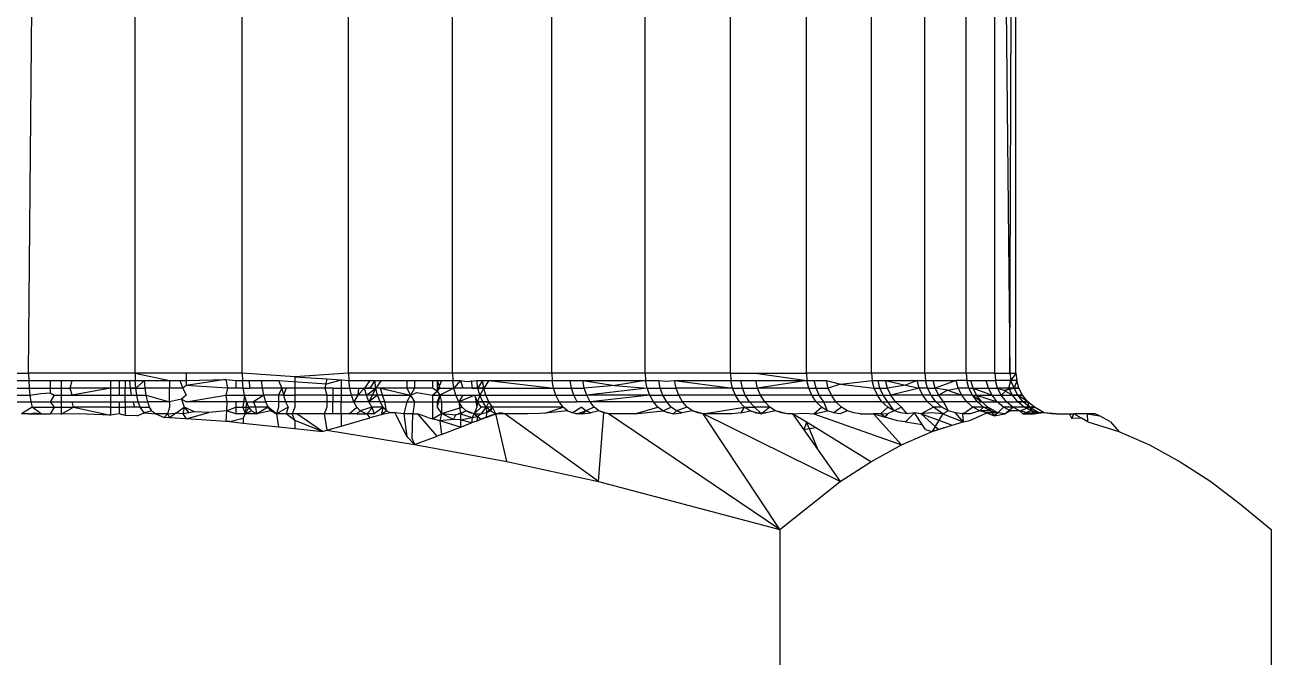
# Model space of a CAD drawing. Header units: millimetres. Extents: x 243 to 2849, y 203 to 3454.
# Drawn here: x 1442.39 to 1450.07, y 1586.66 to 1590.55 of the extents above; entities that cross this region are included whole.
import ezdxf

# ---------------------------------------------------------------- set-up
doc = ezdxf.new("R2010")
doc.units = ezdxf.units.MM

msp = doc.modelspace()

# ---------------------------------------------------------------- linework, layer by layer
for p, q in [((1442.4116, 1588.4062), (1442.4307, 1590.6562)), ((1443.0677, 1588.4062), (1443.0677, 1590.6562)), ((1443.7283, 1588.4062), (1443.7283, 1590.6562)), ((1444.3837, 1588.4062), (1444.3837, 1590.6562)), ((1445.0236, 1588.4062), (1445.0236, 1590.6562)), ((1445.6367, 1588.4062), (1445.6367, 1590.6562)), ((1446.2117, 1588.4062), (1446.2117, 1590.6562)), ((1446.738, 1588.4062), (1446.738, 1590.6562)), ((1447.2059, 1588.4062), (1447.2059, 1590.6562)), ((1447.6074, 1588.4062), (1447.6074, 1590.6562)), ((1447.9366, 1588.4062), (1447.9366, 1590.6562)), ((1448.1901, 1588.4062), (1448.1901, 1590.6562)), ((1448.3669, 1588.4062), (1448.3669, 1590.6562)), ((1448.4368, 1590.6562), (1448.461, 1588.4062)), ((1448.461, 1588.4062), (1448.4684, 1590.6562)), ((1448.498, 1588.4062), (1448.498, 1590.6562)), ((1441.744, 1588.4062), (1442.4116, 1588.4062)), ((1442.2038, 1588.3607), (1442.4124, 1588.3607)), ((1443.0677, 1588.4062), (1442.4116, 1588.4062)), ((1442.4116, 1588.4062), (1442.4124, 1588.3607)), ((1442.4124, 1588.3607), (1442.4149, 1588.3142)), ((1442.4124, 1588.3607), (1442.5452, 1588.3607)), ((1442.5452, 1588.3607), (1442.5452, 1588.2846)), ((1442.5452, 1588.3607), (1442.6118, 1588.3607)), ((1442.6118, 1588.3607), (1442.6801, 1588.3607)), ((1442.6118, 1588.3607), (1442.6118, 1588.3142)), ((1442.6673, 1588.3142), (1442.6801, 1588.3607)), ((1442.6801, 1588.3607), (1442.9167, 1588.3607)), ((1442.9167, 1588.3607), (1442.9705, 1588.3607)), ((1442.9167, 1588.3607), (1442.9167, 1588.3142)), ((1442.9705, 1588.3607), (1442.9705, 1588.3142)), ((1442.9705, 1588.3607), (1443.0072, 1588.3607)), ((1443.0072, 1588.3607), (1443.0689, 1588.3607)), ((1443.0072, 1588.3607), (1443.0072, 1588.3142)), ((1443.0401, 1588.3142), (1443.0365, 1588.3607)), ((1443.0677, 1588.4062), (1443.0689, 1588.3607)), ((1443.3832, 1588.4062), (1443.0677, 1588.4062)), ((1443.0677, 1588.4062), (1443.2792, 1588.3607)), ((1443.0726, 1588.3142), (1443.0689, 1588.3607)), ((1443.0689, 1588.3607), (1443.1269, 1588.3607)), ((1443.1269, 1588.3607), (1443.0726, 1588.3142)), ((1443.1307, 1588.3142), (1443.1269, 1588.3607)), ((1443.1269, 1588.3607), (1443.2792, 1588.3607)), ((1443.2792, 1588.3607), (1443.3447, 1588.3607)), ((1443.2792, 1588.3607), (1443.2792, 1588.3142)), ((1443.3447, 1588.3607), (1443.3622, 1588.3142)), ((1443.3447, 1588.3607), (1443.3832, 1588.3607)), ((1443.7283, 1588.4062), (1443.3832, 1588.4062)), ((1443.3832, 1588.4062), (1443.3832, 1588.3306)), ((1443.3832, 1588.3607), (1443.6267, 1588.3678)), ((1443.6267, 1588.3678), (1443.3832, 1588.3306)), ((1443.6267, 1588.3678), (1443.6373, 1588.3142)), ((1443.6267, 1588.3678), (1443.6883, 1588.3607)), ((1443.6883, 1588.3607), (1443.6883, 1588.3142)), ((1443.6883, 1588.3607), (1443.7298, 1588.3607)), ((1443.7283, 1588.4062), (1443.7298, 1588.3607)), ((1444.0534, 1588.3837), (1443.7283, 1588.4062)), ((1443.7347, 1588.3142), (1443.7298, 1588.3607)), ((1443.7298, 1588.3607), (1443.7714, 1588.3607)), ((1443.7764, 1588.3142), (1443.7714, 1588.3607)), ((1443.7714, 1588.3607), (1443.8473, 1588.3607)), ((1443.8524, 1588.3142), (1443.8473, 1588.3607)), ((1443.8473, 1588.3607), (1443.9525, 1588.3607)), ((1443.9525, 1588.3607), (1443.9732, 1588.3142)), ((1443.9525, 1588.3607), (1444.2508, 1588.3409)), ((1444.3837, 1588.4062), (1444.0534, 1588.3837)), ((1444.0534, 1588.3837), (1444.2508, 1588.37)), ((1444.0534, 1588.3837), (1444.0534, 1588.3142)), ((1444.2508, 1588.37), (1444.2377, 1588.3142)), ((1444.2508, 1588.37), (1444.3379, 1588.364)), ((1444.2508, 1588.3409), (1444.3379, 1588.364)), ((1444.3379, 1588.364), (1444.3856, 1588.3607)), ((1444.3379, 1588.364), (1444.3379, 1588.3142)), ((1445.0236, 1588.4062), (1444.3837, 1588.4062)), ((1444.3837, 1588.4062), (1444.3856, 1588.3607)), ((1444.3917, 1588.3142), (1444.3856, 1588.3607)), ((1444.3856, 1588.3607), (1444.5159, 1588.3607)), ((1444.5159, 1588.3607), (1444.4829, 1588.3142)), ((1444.5159, 1588.3607), (1444.5454, 1588.3607)), ((1444.5454, 1588.3607), (1444.5159, 1588.3142)), ((1444.5517, 1588.3142), (1444.5454, 1588.3607)), ((1444.5454, 1588.3607), (1444.5842, 1588.3607)), ((1444.5842, 1588.3607), (1444.5517, 1588.3142)), ((1444.5842, 1588.3607), (1444.7434, 1588.3607)), ((1444.7434, 1588.3607), (1444.7905, 1588.3607)), ((1444.7434, 1588.3607), (1444.7434, 1588.3142)), ((1444.7905, 1588.3607), (1444.7905, 1588.3142)), ((1444.7905, 1588.3607), (1444.9012, 1588.3607)), ((1444.9012, 1588.3607), (1444.9012, 1588.3142)), ((1444.9012, 1588.3607), (1444.9299, 1588.3607)), ((1444.9299, 1588.3607), (1444.9473, 1588.3142)), ((1444.9299, 1588.3607), (1444.9566, 1588.3607)), ((1444.9299, 1588.3607), (1444.9299, 1588.2945)), ((1444.9566, 1588.3607), (1444.9299, 1588.2945)), ((1444.9566, 1588.3607), (1445.0258, 1588.3607)), ((1445.6367, 1588.4062), (1445.0236, 1588.4062)), ((1445.0236, 1588.4062), (1445.0258, 1588.3607)), ((1445.033, 1588.3142), (1445.0258, 1588.3607)), ((1445.0258, 1588.3607), (1445.0736, 1588.3607)), ((1445.0736, 1588.3607), (1445.033, 1588.3142)), ((1445.0736, 1588.3607), (1445.0891, 1588.3142)), ((1445.0736, 1588.3607), (1445.115, 1588.354)), ((1445.115, 1588.354), (1445.1738, 1588.3607)), ((1445.1488, 1588.3142), (1445.1414, 1588.3607)), ((1445.1797, 1588.3142), (1445.1738, 1588.3607)), ((1445.1738, 1588.3607), (1445.2094, 1588.3607)), ((1445.2094, 1588.3607), (1445.1797, 1588.3142)), ((1445.2169, 1588.3142), (1445.2094, 1588.3607)), ((1445.2094, 1588.3607), (1445.2481, 1588.3607)), ((1445.2481, 1588.3607), (1445.2169, 1588.3142)), ((1445.2481, 1588.3607), (1445.6393, 1588.3607)), ((1445.2481, 1588.3607), (1445.6476, 1588.3142)), ((1446.2117, 1588.4062), (1445.6367, 1588.4062)), ((1445.6367, 1588.4062), (1445.6393, 1588.3607)), ((1445.6476, 1588.3142), (1445.6393, 1588.3607)), ((1445.6393, 1588.3607), (1445.7495, 1588.3607)), ((1445.7579, 1588.3142), (1445.7495, 1588.3607)), ((1445.7495, 1588.3607), (1445.8284, 1588.3607)), ((1445.8369, 1588.3142), (1445.8284, 1588.3607)), ((1445.8284, 1588.3607), (1446.2146, 1588.3607)), ((1445.8284, 1588.3607), (1446.0255, 1588.33)), ((1446.2146, 1588.3607), (1446.0255, 1588.33)), ((1446.738, 1588.4062), (1446.2117, 1588.4062)), ((1446.2117, 1588.4062), (1446.2146, 1588.3607)), ((1446.224, 1588.3142), (1446.2146, 1588.3607)), ((1446.2146, 1588.3607), (1446.2961, 1588.3607)), ((1446.3056, 1588.3142), (1446.2961, 1588.3607)), ((1446.2961, 1588.3607), (1446.3426, 1588.3565)), ((1446.3426, 1588.3565), (1446.3927, 1588.3607)), ((1446.4024, 1588.3142), (1446.3927, 1588.3607)), ((1446.3927, 1588.3607), (1446.7412, 1588.3607)), ((1446.3927, 1588.3607), (1446.7514, 1588.3142)), ((1446.738, 1588.4062), (1446.7412, 1588.3607)), ((1446.738, 1588.4062), (1446.8034, 1588.4062)), ((1446.738, 1588.4062), (1446.7701, 1588.4031)), ((1446.7514, 1588.3142), (1446.7412, 1588.3607)), ((1446.7412, 1588.3607), (1446.8013, 1588.3607)), ((1446.8034, 1588.4062), (1446.7701, 1588.4031)), ((1446.8117, 1588.3142), (1446.8013, 1588.3607)), ((1446.8013, 1588.3607), (1446.895, 1588.3607)), ((1446.8034, 1588.4062), (1446.8918, 1588.4062)), ((1446.8918, 1588.4062), (1447.2059, 1588.4062)), ((1446.8918, 1588.4062), (1447.2094, 1588.3607)), ((1446.9056, 1588.3142), (1446.895, 1588.3607)), ((1446.895, 1588.3607), (1447.2094, 1588.3607)), ((1447.2094, 1588.3607), (1446.9056, 1588.3142)), ((1447.6074, 1588.4062), (1447.2059, 1588.4062)), ((1447.2059, 1588.4062), (1447.2094, 1588.3607)), ((1447.2204, 1588.3142), (1447.2094, 1588.3607)), ((1447.2094, 1588.3607), (1447.2549, 1588.3607)), ((1447.2661, 1588.3142), (1447.2549, 1588.3607)), ((1447.2549, 1588.3607), (1447.3299, 1588.3607)), ((1447.3412, 1588.3142), (1447.3299, 1588.3607)), ((1447.3299, 1588.3607), (1447.4159, 1588.3374)), ((1447.4159, 1588.3374), (1447.6111, 1588.3607)), ((1447.9366, 1588.4062), (1447.6074, 1588.4062)), ((1447.6074, 1588.4062), (1447.6111, 1588.3607)), ((1447.6229, 1588.3142), (1447.6111, 1588.3607)), ((1447.6111, 1588.3607), (1447.6474, 1588.3607)), ((1447.6593, 1588.3142), (1447.6474, 1588.3607)), ((1447.6474, 1588.3607), (1447.6943, 1588.3607)), ((1447.7063, 1588.3142), (1447.6943, 1588.3607)), ((1447.6943, 1588.3607), (1447.8898, 1588.3607)), ((1447.6943, 1588.3607), (1447.8176, 1588.3326)), ((1447.8898, 1588.3607), (1447.8176, 1588.3326)), ((1447.902, 1588.3142), (1447.8898, 1588.3607)), ((1447.8898, 1588.3607), (1447.9405, 1588.3607)), ((1448.1901, 1588.4062), (1447.9366, 1588.4062)), ((1447.9366, 1588.4062), (1447.9405, 1588.3607)), ((1447.9528, 1588.3142), (1447.9405, 1588.3607)), ((1447.9405, 1588.3607), (1447.9876, 1588.3607)), ((1448, 1588.3142), (1447.9876, 1588.3607)), ((1447.9876, 1588.3607), (1448.1288, 1588.3607)), ((1448.1288, 1588.3607), (1448, 1588.3142)), ((1448.1414, 1588.3142), (1448.1288, 1588.3607)), ((1448.1942, 1588.3607), (1448.1288, 1588.3607)), ((1448.3669, 1588.4062), (1448.1901, 1588.4062)), ((1448.1901, 1588.4062), (1448.1942, 1588.3607)), ((1448.207, 1588.3142), (1448.1942, 1588.3607)), ((1448.1942, 1588.3607), (1448.2203, 1588.3607)), ((1448.2332, 1588.3142), (1448.2203, 1588.3607)), ((1448.2203, 1588.3607), (1448.3151, 1588.3607)), ((1448.3281, 1588.3142), (1448.3151, 1588.3607)), ((1448.3151, 1588.3607), (1448.371, 1588.3607)), ((1448.3669, 1588.4062), (1448.461, 1588.4062)), ((1448.3669, 1588.4062), (1448.371, 1588.3607)), ((1448.4652, 1588.3607), (1448.371, 1588.3607)), ((1448.3841, 1588.3142), (1448.371, 1588.3607)), ((1448.4542, 1588.3142), (1448.4652, 1588.3607)), ((1448.461, 1588.4062), (1448.4652, 1588.3607)), ((1448.461, 1588.4062), (1448.498, 1588.4062)), ((1448.498, 1588.4062), (1448.4652, 1588.3607)), ((1448.5022, 1588.3607), (1448.4652, 1588.3607)), ((1448.4859, 1588.3142), (1448.4652, 1588.3607)), ((1448.5022, 1588.3607), (1448.4859, 1588.3142)), ((1448.498, 1588.4062), (1448.5022, 1588.3607)), ((1448.5156, 1588.3142), (1448.5022, 1588.3607)), ((1442.286, 1588.3142), (1442.4149, 1588.3142)), ((1442.4149, 1588.3142), (1442.4193, 1588.2694)), ((1442.4149, 1588.3142), (1442.6118, 1588.3142)), ((1442.4193, 1588.2694), (1442.4866, 1588.2811)), ((1442.4866, 1588.2811), (1442.5452, 1588.2846)), ((1442.5452, 1588.2846), (1442.5689, 1588.2694)), ((1442.6118, 1588.3142), (1442.6673, 1588.3142)), ((1442.6118, 1588.3142), (1442.6118, 1588.2694)), ((1442.6801, 1588.2694), (1442.6673, 1588.3142)), ((1442.9167, 1588.3142), (1442.6673, 1588.3142)), ((1442.9167, 1588.3142), (1442.6801, 1588.2694)), ((1442.9705, 1588.3142), (1442.9167, 1588.3142)), ((1442.9167, 1588.3142), (1442.9167, 1588.2694)), ((1442.9705, 1588.3142), (1442.9705, 1588.2694)), ((1443.0072, 1588.3142), (1442.9705, 1588.3142)), ((1443.0401, 1588.3142), (1443.0072, 1588.3142)), ((1443.0726, 1588.3142), (1443.0072, 1588.3142)), ((1443.0072, 1588.2294), (1443.0072, 1588.3142)), ((1443.0464, 1588.2694), (1443.0401, 1588.3142)), ((1443.0401, 1588.3142), (1443.0726, 1588.3142)), ((1443.079, 1588.2694), (1443.0726, 1588.3142)), ((1443.0726, 1588.3142), (1443.1307, 1588.3142)), ((1443.1373, 1588.2694), (1443.1307, 1588.3142)), ((1443.2792, 1588.3142), (1443.1307, 1588.3142)), ((1443.3622, 1588.3142), (1443.2792, 1588.3142)), ((1443.2792, 1588.2294), (1443.2792, 1588.3142)), ((1443.3832, 1588.3306), (1443.3622, 1588.3142)), ((1443.3622, 1588.3142), (1443.3832, 1588.2694)), ((1443.6373, 1588.3142), (1443.3832, 1588.3306)), ((1443.6373, 1588.3142), (1443.6267, 1588.2694)), ((1443.6883, 1588.3142), (1443.6373, 1588.3142)), ((1443.7347, 1588.3142), (1443.6883, 1588.3142)), ((1443.7431, 1588.2694), (1443.7347, 1588.3142)), ((1443.7347, 1588.3142), (1443.7764, 1588.3142)), ((1443.8524, 1588.3142), (1443.7764, 1588.3142)), ((1443.8612, 1588.2694), (1443.8524, 1588.3142)), ((1443.9732, 1588.3142), (1443.8524, 1588.3142)), ((1443.9732, 1588.3142), (1443.9525, 1588.2694)), ((1443.9732, 1588.3142), (1443.9824, 1588.2694)), ((1443.9987, 1588.3142), (1443.9732, 1588.3142)), ((1443.9987, 1588.3142), (1443.9824, 1588.2694)), ((1444.0534, 1588.3142), (1443.9987, 1588.3142)), ((1444.2377, 1588.3142), (1444.0534, 1588.3142)), ((1444.0534, 1588.3142), (1444.0534, 1588.2694)), ((1444.2377, 1588.3142), (1444.2508, 1588.2694)), ((1444.2864, 1588.3142), (1444.2377, 1588.3142)), ((1444.2864, 1588.3142), (1444.2864, 1588.2694)), ((1444.2864, 1588.3142), (1444.3379, 1588.3142)), ((1444.3379, 1588.3142), (1444.3917, 1588.3142)), ((1444.3379, 1588.3142), (1444.3379, 1588.2694)), ((1444.4021, 1588.2694), (1444.3917, 1588.3142)), ((1444.3917, 1588.3142), (1444.4445, 1588.3142)), ((1444.4445, 1588.3142), (1444.4419, 1588.2694)), ((1444.4829, 1588.3142), (1444.4419, 1588.2694)), ((1444.4445, 1588.3142), (1444.4829, 1588.3142)), ((1444.4937, 1588.2694), (1444.4829, 1588.3142)), ((1444.4829, 1588.3142), (1444.5517, 1588.3142)), ((1444.5159, 1588.3142), (1444.4829, 1588.3142)), ((1444.4937, 1588.2694), (1444.5517, 1588.3142)), ((1444.5517, 1588.3142), (1444.5087, 1588.2294)), ((1444.5627, 1588.2694), (1444.5517, 1588.3142)), ((1444.5815, 1588.3142), (1444.5517, 1588.3142)), ((1444.5926, 1588.2694), (1444.5815, 1588.3142)), ((1444.5815, 1588.3142), (1444.7652, 1588.2694)), ((1444.7434, 1588.3142), (1444.5815, 1588.3142)), ((1444.7905, 1588.3142), (1444.7434, 1588.3142)), ((1444.7434, 1588.3142), (1444.7652, 1588.2694)), ((1444.7905, 1588.3142), (1444.7652, 1588.2694)), ((1444.7652, 1588.2694), (1444.8042, 1588.2859)), ((1444.9012, 1588.3142), (1444.7905, 1588.3142)), ((1444.8042, 1588.2859), (1444.9012, 1588.2694)), ((1444.9299, 1588.2945), (1444.9012, 1588.3142)), ((1444.9012, 1588.2694), (1444.9299, 1588.2945)), ((1444.9299, 1588.2945), (1444.9473, 1588.3142)), ((1444.9299, 1588.2945), (1444.9473, 1588.2694)), ((1444.9473, 1588.3142), (1445.033, 1588.3142)), ((1445.033, 1588.3142), (1444.9473, 1588.2694)), ((1445.0455, 1588.2694), (1445.033, 1588.3142)), ((1445.0891, 1588.3142), (1445.033, 1588.3142)), ((1445.1488, 1588.3142), (1445.0891, 1588.3142)), ((1445.2169, 1588.3142), (1445.1488, 1588.3142)), ((1445.1488, 1588.3142), (1445.1797, 1588.3142)), ((1445.1927, 1588.2694), (1445.1797, 1588.3142)), ((1445.1797, 1588.3142), (1445.2169, 1588.3142)), ((1445.2169, 1588.3142), (1445.1927, 1588.2694)), ((1445.2299, 1588.2694), (1445.2169, 1588.3142)), ((1445.2169, 1588.3142), (1445.6476, 1588.3142)), ((1445.6619, 1588.2694), (1445.6476, 1588.3142)), ((1445.6476, 1588.3142), (1445.7579, 1588.3142)), ((1445.7727, 1588.2694), (1445.7579, 1588.3142)), ((1445.7579, 1588.3142), (1445.8369, 1588.3142)), ((1446.0255, 1588.33), (1445.8369, 1588.3142)), ((1445.8519, 1588.2694), (1445.8369, 1588.3142)), ((1446.224, 1588.3142), (1445.8519, 1588.2694)), ((1446.0255, 1588.33), (1446.224, 1588.3142)), ((1446.24, 1588.2694), (1446.224, 1588.3142)), ((1446.224, 1588.3142), (1446.3056, 1588.3142)), ((1446.3219, 1588.2694), (1446.3056, 1588.3142)), ((1446.3056, 1588.3142), (1446.4024, 1588.3142)), ((1446.419, 1588.2694), (1446.4024, 1588.3142)), ((1446.7514, 1588.3142), (1446.4024, 1588.3142)), ((1446.7692, 1588.2694), (1446.7514, 1588.3142)), ((1446.7514, 1588.3142), (1446.8117, 1588.3142)), ((1446.8296, 1588.2694), (1446.8117, 1588.3142)), ((1446.8117, 1588.3142), (1446.9056, 1588.3142)), ((1446.9238, 1588.2694), (1446.9056, 1588.3142)), ((1447.2204, 1588.3142), (1446.9056, 1588.3142)), ((1447.2397, 1588.2694), (1447.2204, 1588.3142)), ((1447.2204, 1588.3142), (1447.2661, 1588.3142)), ((1447.2854, 1588.2694), (1447.2661, 1588.3142)), ((1447.2661, 1588.3142), (1447.3412, 1588.3142)), ((1447.4159, 1588.3374), (1447.3412, 1588.3142)), ((1447.3608, 1588.2694), (1447.3412, 1588.3142)), ((1447.4159, 1588.3374), (1447.6229, 1588.3142)), ((1447.6433, 1588.2694), (1447.6229, 1588.3142)), ((1447.6229, 1588.3142), (1447.6593, 1588.3142)), ((1447.6799, 1588.2694), (1447.6593, 1588.3142)), ((1447.6593, 1588.3142), (1447.7063, 1588.3142)), ((1447.8176, 1588.3326), (1447.7063, 1588.3142)), ((1447.7269, 1588.2694), (1447.7063, 1588.3142)), ((1447.902, 1588.3142), (1447.7269, 1588.2694)), ((1447.8176, 1588.3326), (1447.902, 1588.3142)), ((1447.9234, 1588.2694), (1447.902, 1588.3142)), ((1447.9528, 1588.3142), (1447.902, 1588.3142)), ((1447.9743, 1588.2694), (1447.9528, 1588.3142)), ((1447.9528, 1588.3142), (1448, 1588.3142)), ((1448.0216, 1588.2694), (1448, 1588.3142)), ((1448.0763, 1588.3008), (1448, 1588.3142)), ((1448.0763, 1588.3008), (1448.0216, 1588.2694)), ((1448.0763, 1588.3008), (1448.1414, 1588.3142)), ((1448.0763, 1588.3008), (1448.1635, 1588.2694)), ((1448.1635, 1588.2694), (1448.1414, 1588.3142)), ((1448.207, 1588.3142), (1448.1414, 1588.3142)), ((1448.2292, 1588.2694), (1448.207, 1588.3142)), ((1448.207, 1588.3142), (1448.2332, 1588.3142)), ((1448.2555, 1588.2694), (1448.2332, 1588.3142)), ((1448.2332, 1588.3142), (1448.3281, 1588.3142)), ((1448.2332, 1588.3142), (1448.3508, 1588.2694)), ((1448.3508, 1588.2694), (1448.3281, 1588.3142)), ((1448.3281, 1588.3142), (1448.3841, 1588.3142)), ((1448.4069, 1588.2694), (1448.3841, 1588.3142)), ((1448.3841, 1588.3142), (1448.4224, 1588.3004)), ((1448.4542, 1588.3142), (1448.3841, 1588.3142)), ((1448.4542, 1588.3142), (1448.4069, 1588.2694)), ((1448.4224, 1588.3004), (1448.4859, 1588.3142)), ((1448.4224, 1588.3004), (1448.4771, 1588.2694)), ((1448.5156, 1588.3142), (1448.4542, 1588.3142)), ((1448.4771, 1588.2694), (1448.4542, 1588.3142)), ((1448.509, 1588.2694), (1448.4859, 1588.3142)), ((1448.4859, 1588.3142), (1448.5156, 1588.3142)), ((1448.5388, 1588.2694), (1448.5156, 1588.3142)), ((1442.2038, 1588.2294), (1442.4254, 1588.2294)), ((1442.29, 1588.2694), (1442.4193, 1588.2694)), ((1442.4329, 1588.1969), (1442.3687, 1588.1562)), ((1442.4193, 1588.2694), (1442.4254, 1588.2294)), ((1442.4254, 1588.2294), (1442.4329, 1588.1969)), ((1442.4254, 1588.2294), (1442.5452, 1588.2294)), ((1442.4329, 1588.1969), (1442.5689, 1588.1969)), ((1442.4884, 1588.1562), (1442.4329, 1588.1969)), ((1442.5689, 1588.2694), (1442.5452, 1588.2294)), ((1442.5452, 1588.2294), (1442.5689, 1588.1969)), ((1442.5452, 1588.2294), (1442.6118, 1588.2294)), ((1442.5689, 1588.1969), (1442.5452, 1588.1553)), ((1442.5689, 1588.2694), (1442.6118, 1588.2694)), ((1442.5689, 1588.1969), (1442.6118, 1588.1969)), ((1442.6118, 1588.2694), (1442.6118, 1588.2294)), ((1442.6118, 1588.2694), (1442.6801, 1588.2694)), ((1442.6118, 1588.2294), (1442.6118, 1588.1969)), ((1442.6118, 1588.2294), (1442.6796, 1588.2294)), ((1442.6118, 1588.1969), (1442.6118, 1588.1539)), ((1442.6118, 1588.1969), (1442.6885, 1588.1969)), ((1442.6118, 1588.1539), (1442.6885, 1588.1969)), ((1442.6885, 1588.1969), (1442.6796, 1588.2294)), ((1442.6796, 1588.2294), (1442.9167, 1588.2294)), ((1442.6801, 1588.2694), (1442.9167, 1588.2694)), ((1442.9167, 1588.1969), (1442.6885, 1588.1969)), ((1442.6885, 1588.1969), (1442.9167, 1588.1473)), ((1442.9167, 1588.2694), (1442.9167, 1588.2294)), ((1442.9167, 1588.2694), (1442.9705, 1588.2694)), ((1442.9167, 1588.2294), (1442.9167, 1588.1969)), ((1442.9167, 1588.2294), (1442.9705, 1588.2294)), ((1442.9167, 1588.1969), (1442.9167, 1588.1473)), ((1442.9167, 1588.1969), (1443.0072, 1588.1969)), ((1442.9705, 1588.2294), (1442.9704, 1588.1562)), ((1442.9705, 1588.2694), (1443.0464, 1588.2694)), ((1442.9705, 1588.2294), (1443.0072, 1588.2294)), ((1443.0072, 1588.2294), (1443.0072, 1588.1969)), ((1443.0072, 1588.2294), (1443.0552, 1588.2294)), ((1443.0072, 1588.1969), (1443.0072, 1588.1453)), ((1443.0661, 1588.1969), (1443.0072, 1588.1969)), ((1443.0464, 1588.2694), (1443.079, 1588.2694)), ((1443.0661, 1588.1969), (1443.0552, 1588.2294)), ((1443.0552, 1588.2294), (1443.088, 1588.2294)), ((1443.099, 1588.1969), (1443.0661, 1588.1969)), ((1443.088, 1588.2294), (1443.079, 1588.2694)), ((1443.079, 1588.2694), (1443.1373, 1588.2694)), ((1443.099, 1588.1969), (1443.088, 1588.2294)), ((1443.088, 1588.2294), (1443.1464, 1588.2294)), ((1443.1241, 1588.1604), (1443.099, 1588.1969)), ((1443.099, 1588.1969), (1443.1578, 1588.1969)), ((1443.1464, 1588.2294), (1443.1373, 1588.2694)), ((1443.1373, 1588.2694), (1443.2792, 1588.2294)), ((1443.1578, 1588.1969), (1443.1464, 1588.2294)), ((1443.2792, 1588.2294), (1443.1464, 1588.2294)), ((1443.1705, 1588.1737), (1443.1578, 1588.1969)), ((1443.2792, 1588.1969), (1443.2675, 1588.1562)), ((1443.354, 1588.2458), (1443.2792, 1588.2294)), ((1443.2792, 1588.2294), (1443.2792, 1588.1969)), ((1443.3183, 1588.1592), (1443.3706, 1588.1969)), ((1443.3832, 1588.2694), (1443.354, 1588.2458)), ((1443.354, 1588.2458), (1443.3706, 1588.1969)), ((1443.3832, 1588.2294), (1443.354, 1588.2458)), ((1443.3706, 1588.1969), (1443.3622, 1588.1562)), ((1443.3706, 1588.1969), (1443.399, 1588.1604)), ((1443.4336, 1588.1666), (1443.3706, 1588.1969)), ((1443.3832, 1588.2294), (1443.6267, 1588.2694)), ((1443.6342, 1588.2294), (1443.3832, 1588.2294)), ((1443.6267, 1588.2694), (1443.6342, 1588.2294)), ((1443.6267, 1588.2694), (1443.7431, 1588.2694)), ((1443.6342, 1588.2294), (1443.6322, 1588.1737)), ((1443.6322, 1588.1737), (1443.6884, 1588.1969)), ((1443.6883, 1588.2294), (1443.6342, 1588.2294)), ((1443.6883, 1588.2294), (1443.6884, 1588.1562)), ((1443.7549, 1588.2294), (1443.6883, 1588.2294)), ((1443.6884, 1588.1969), (1443.7323, 1588.1969)), ((1443.7431, 1588.2694), (1443.7323, 1588.1969)), ((1443.7323, 1588.1969), (1443.747, 1588.1562)), ((1443.7323, 1588.1969), (1443.7695, 1588.1969)), ((1443.7549, 1588.2294), (1443.7431, 1588.2694)), ((1443.7431, 1588.2694), (1443.8612, 1588.2694)), ((1443.7549, 1588.2294), (1443.747, 1588.1562)), ((1443.7695, 1588.1969), (1443.747, 1588.1562)), ((1443.7695, 1588.1969), (1443.7549, 1588.2294)), ((1443.7549, 1588.2294), (1443.797, 1588.2294)), ((1443.7858, 1588.1737), (1443.7695, 1588.1969)), ((1443.8117, 1588.1969), (1443.7695, 1588.1969)), ((1443.8612, 1588.2694), (1443.797, 1588.2294)), ((1443.8117, 1588.1969), (1443.797, 1588.2294)), ((1443.797, 1588.2294), (1443.8735, 1588.2294)), ((1443.8193, 1588.1562), (1443.8117, 1588.1969)), ((1443.8887, 1588.1969), (1443.8117, 1588.1969)), ((1443.8887, 1588.1969), (1443.8193, 1588.1562)), ((1443.8735, 1588.2294), (1443.8612, 1588.2694)), ((1443.9525, 1588.2694), (1443.8612, 1588.2694)), ((1443.9107, 1588.2316), (1443.8735, 1588.2294)), ((1443.8887, 1588.1969), (1443.8735, 1588.2294)), ((1443.9057, 1588.1737), (1443.8887, 1588.1969)), ((1443.9406, 1588.1562), (1443.8887, 1588.1969)), ((1443.9525, 1588.2294), (1443.9107, 1588.2316)), ((1443.9525, 1588.1969), (1443.9406, 1588.1562)), ((1444.011, 1588.1969), (1443.9406, 1588.1562)), ((1443.9824, 1588.2694), (1443.9525, 1588.2694)), ((1443.9525, 1588.2694), (1443.9525, 1588.2294)), ((1443.9952, 1588.2294), (1443.9525, 1588.2294)), ((1443.9525, 1588.2294), (1443.9525, 1588.1969)), ((1443.9824, 1588.2694), (1443.9952, 1588.2294)), ((1443.9824, 1588.2694), (1444.0534, 1588.2694)), ((1443.9952, 1588.2294), (1444.011, 1588.1969)), ((1444.0534, 1588.2294), (1443.9952, 1588.2294)), ((1444.011, 1588.1969), (1443.9987, 1588.1562)), ((1444.0534, 1588.1969), (1444.0355, 1588.1562)), ((1444.2508, 1588.2694), (1444.0534, 1588.2694)), ((1444.0534, 1588.2694), (1444.0534, 1588.2294)), ((1444.2508, 1588.2294), (1444.0534, 1588.2294)), ((1444.0534, 1588.2294), (1444.0534, 1588.1969)), ((1444.2508, 1588.1969), (1444.2329, 1588.1562)), ((1444.2508, 1588.2694), (1444.2508, 1588.2294)), ((1444.2508, 1588.2694), (1444.2864, 1588.2694)), ((1444.2508, 1588.2294), (1444.2508, 1588.1969)), ((1444.2864, 1588.2294), (1444.2508, 1588.2294)), ((1444.2864, 1588.2694), (1444.2864, 1588.2294)), ((1444.2864, 1588.2694), (1444.3379, 1588.2694)), ((1444.3379, 1588.2294), (1444.2864, 1588.2294)), ((1444.2864, 1588.1562), (1444.2864, 1588.2294)), ((1444.3379, 1588.2694), (1444.4021, 1588.2694)), ((1444.3379, 1588.2694), (1444.3379, 1588.2294)), ((1444.3379, 1588.2294), (1444.4168, 1588.2294)), ((1444.3379, 1588.1562), (1444.3379, 1588.2294)), ((1444.3879, 1588.1562), (1444.4349, 1588.1969)), ((1444.4168, 1588.2294), (1444.4021, 1588.2694)), ((1444.4419, 1588.2694), (1444.4021, 1588.2694)), ((1444.4419, 1588.2694), (1444.4168, 1588.2294)), ((1444.4349, 1588.1969), (1444.4168, 1588.2294)), ((1444.5087, 1588.2294), (1444.4168, 1588.2294)), ((1444.4551, 1588.1737), (1444.4349, 1588.1969)), ((1444.4937, 1588.2694), (1444.4419, 1588.2694)), ((1444.5272, 1588.1969), (1444.4551, 1588.1737)), ((1444.5087, 1588.2294), (1444.4937, 1588.2694)), ((1444.5627, 1588.2694), (1444.4937, 1588.2694)), ((1444.5627, 1588.2694), (1444.5087, 1588.2294)), ((1444.5272, 1588.1969), (1444.5087, 1588.2294)), ((1444.5781, 1588.2294), (1444.5087, 1588.2294)), ((1444.5272, 1588.1969), (1444.5159, 1588.1737)), ((1444.5272, 1588.1969), (1444.5417, 1588.1562)), ((1444.5969, 1588.1969), (1444.5272, 1588.1969)), ((1444.5969, 1588.1969), (1444.5417, 1588.1562)), ((1444.5781, 1588.2294), (1444.5627, 1588.2694)), ((1444.5926, 1588.2694), (1444.5627, 1588.2694)), ((1444.5969, 1588.1969), (1444.5781, 1588.2294)), ((1444.608, 1588.2294), (1444.5781, 1588.2294)), ((1444.5969, 1588.1969), (1444.5842, 1588.149)), ((1444.608, 1588.2294), (1444.5926, 1588.2694)), ((1444.5926, 1588.2694), (1444.7652, 1588.2694)), ((1444.6181, 1588.1737), (1444.5969, 1588.1969)), ((1444.6181, 1588.1737), (1444.608, 1588.2294)), ((1444.608, 1588.2294), (1444.7434, 1588.2294)), ((1444.7434, 1588.2294), (1444.7256, 1588.1562)), ((1444.7652, 1588.2694), (1444.7434, 1588.2294)), ((1444.7434, 1588.2294), (1444.7905, 1588.2294)), ((1444.7652, 1588.2694), (1444.7905, 1588.2294)), ((1444.7905, 1588.2294), (1444.7798, 1588.1562)), ((1444.7905, 1588.2294), (1444.9299, 1588.2294)), ((1444.9012, 1588.2694), (1444.9473, 1588.2694)), ((1444.9012, 1588.2694), (1444.9012, 1588.1245)), ((1444.9473, 1588.2694), (1444.9299, 1588.1969)), ((1444.9473, 1588.2694), (1444.9299, 1588.2294)), ((1444.9299, 1588.2294), (1444.9299, 1588.1969)), ((1444.9299, 1588.2294), (1444.9566, 1588.2294)), ((1444.9299, 1588.1969), (1444.9561, 1588.1579)), ((1444.9473, 1588.2694), (1445.0455, 1588.2694)), ((1444.9473, 1588.2694), (1444.9566, 1588.2294)), ((1444.9566, 1588.1969), (1444.9561, 1588.1579)), ((1444.9561, 1588.1579), (1445.0843, 1588.1969)), ((1444.9566, 1588.2294), (1444.9566, 1588.1969)), ((1444.9566, 1588.2294), (1445.0629, 1588.2294)), ((1445.0629, 1588.2294), (1445.0455, 1588.2694)), ((1445.0455, 1588.2694), (1445.0891, 1588.2694)), ((1445.0891, 1588.2694), (1445.0629, 1588.2294)), ((1445.1616, 1588.2694), (1445.0629, 1588.2294)), ((1445.0843, 1588.1969), (1445.0629, 1588.2294)), ((1445.0629, 1588.2294), (1445.1795, 1588.2294)), ((1445.0629, 1588.2294), (1445.0736, 1588.1562)), ((1445.1084, 1588.1737), (1445.0843, 1588.1969)), ((1445.0891, 1588.2694), (1445.1616, 1588.2694)), ((1445.1738, 1588.1969), (1445.1578, 1588.1562)), ((1445.2016, 1588.1969), (1445.1578, 1588.1562)), ((1445.1795, 1588.2294), (1445.1616, 1588.2694)), ((1445.1616, 1588.2694), (1445.1927, 1588.2694)), ((1445.1616, 1588.2694), (1445.1738, 1588.1969)), ((1445.1795, 1588.2294), (1445.1738, 1588.1969)), ((1445.1927, 1588.2694), (1445.1795, 1588.2294)), ((1445.2016, 1588.1969), (1445.1795, 1588.2294)), ((1445.2482, 1588.2294), (1445.1795, 1588.2294)), ((1445.1795, 1588.2294), (1445.2107, 1588.2294)), ((1445.2107, 1588.2294), (1445.1927, 1588.2694)), ((1445.1927, 1588.2694), (1445.2299, 1588.2694)), ((1445.2706, 1588.1969), (1445.2016, 1588.1969)), ((1445.233, 1588.1969), (1445.2016, 1588.1969)), ((1445.2023, 1588.1562), (1445.233, 1588.1969)), ((1445.233, 1588.1969), (1445.2107, 1588.2294)), ((1445.2107, 1588.2294), (1445.2482, 1588.2294)), ((1445.2482, 1588.2294), (1445.2299, 1588.2694)), ((1445.2299, 1588.2694), (1445.6619, 1588.2694)), ((1445.2482, 1588.2294), (1445.233, 1588.1969)), ((1445.2578, 1588.1737), (1445.233, 1588.1969)), ((1445.233, 1588.1969), (1445.2333, 1588.1604)), ((1445.2706, 1588.1969), (1445.2333, 1588.1604)), ((1445.2706, 1588.1969), (1445.2482, 1588.2294)), ((1445.2482, 1588.2294), (1445.682, 1588.2294)), ((1445.2706, 1588.1969), (1445.2578, 1588.1737)), ((1445.2919, 1588.1562), (1445.2706, 1588.1969)), ((1445.7067, 1588.1969), (1445.2706, 1588.1969)), ((1445.5966, 1588.1584), (1445.7067, 1588.1969)), ((1445.682, 1588.2294), (1445.6619, 1588.2694)), ((1445.6619, 1588.2694), (1445.7727, 1588.2694)), ((1445.7067, 1588.1969), (1445.682, 1588.2294)), ((1445.682, 1588.2294), (1445.7932, 1588.2294)), ((1445.7344, 1588.1737), (1445.7067, 1588.1969)), ((1445.7632, 1588.1604), (1445.8185, 1588.1969)), ((1445.7932, 1588.2294), (1445.7727, 1588.2694)), ((1445.7727, 1588.2694), (1445.8519, 1588.2694)), ((1445.8728, 1588.2294), (1445.7932, 1588.2294)), ((1445.8469, 1588.1737), (1445.8185, 1588.1969)), ((1445.8985, 1588.1969), (1445.8469, 1588.1737)), ((1445.8728, 1588.2294), (1445.8519, 1588.2694)), ((1446.24, 1588.2694), (1445.8519, 1588.2694)), ((1446.24, 1588.2694), (1445.8728, 1588.2294)), ((1445.8985, 1588.1969), (1445.8728, 1588.2294)), ((1446.2626, 1588.2294), (1445.8728, 1588.2294)), ((1445.9273, 1588.1737), (1445.8985, 1588.1969)), ((1446.1475, 1588.1562), (1446.2904, 1588.1969)), ((1446.2626, 1588.2294), (1446.24, 1588.2694)), ((1446.24, 1588.2694), (1446.3219, 1588.2694)), ((1446.2904, 1588.1969), (1446.2626, 1588.2294)), ((1446.2626, 1588.2294), (1446.3449, 1588.2294)), ((1446.3215, 1588.1737), (1446.2904, 1588.1969)), ((1446.3215, 1588.1737), (1446.3731, 1588.1969)), ((1446.3449, 1588.2294), (1446.3219, 1588.2694)), ((1446.3219, 1588.2694), (1446.419, 1588.2694)), ((1446.3731, 1588.1969), (1446.3449, 1588.2294)), ((1446.3449, 1588.2294), (1446.4424, 1588.2294)), ((1446.4047, 1588.1737), (1446.3731, 1588.1969)), ((1446.4711, 1588.1969), (1446.4047, 1588.1737)), ((1446.4424, 1588.2294), (1446.419, 1588.2694)), ((1446.7692, 1588.2694), (1446.419, 1588.2694)), ((1446.4711, 1588.1969), (1446.4424, 1588.2294)), ((1446.7941, 1588.2294), (1446.4424, 1588.2294)), ((1446.5033, 1588.1737), (1446.4711, 1588.1969)), ((1446.5695, 1588.1562), (1446.8247, 1588.1969)), ((1446.7941, 1588.2294), (1446.7692, 1588.2694)), ((1446.7692, 1588.2694), (1446.8296, 1588.2694)), ((1446.8247, 1588.1969), (1446.7941, 1588.2294)), ((1446.7941, 1588.2294), (1446.8547, 1588.2294)), ((1446.8045, 1588.1604), (1446.8247, 1588.1969)), ((1446.8589, 1588.1737), (1446.8247, 1588.1969)), ((1446.8247, 1588.1969), (1446.8856, 1588.1969)), ((1446.8547, 1588.2294), (1446.8296, 1588.2694)), ((1446.8296, 1588.2694), (1446.9238, 1588.2694)), ((1446.8856, 1588.1969), (1446.8547, 1588.2294)), ((1446.8547, 1588.2294), (1446.9494, 1588.2294)), ((1446.9294, 1588.1562), (1446.8856, 1588.1969)), ((1446.9807, 1588.1969), (1446.8856, 1588.1969)), ((1446.9494, 1588.2294), (1446.9238, 1588.2694)), ((1447.2397, 1588.2694), (1446.9238, 1588.2694)), ((1446.9807, 1588.1969), (1446.9294, 1588.1562)), ((1446.9807, 1588.1969), (1446.9494, 1588.2294)), ((1447.2665, 1588.2294), (1446.9494, 1588.2294)), ((1447.016, 1588.1737), (1446.9807, 1588.1969)), ((1447.2665, 1588.2294), (1447.2397, 1588.2694)), ((1447.2397, 1588.2694), (1447.2854, 1588.2694)), ((1447.2527, 1588.1562), (1447.2996, 1588.1969)), ((1447.2996, 1588.1969), (1447.2665, 1588.2294)), ((1447.2665, 1588.2294), (1447.3125, 1588.2294)), ((1447.3125, 1588.2294), (1447.2854, 1588.2694)), ((1447.2854, 1588.2694), (1447.3608, 1588.2694)), ((1447.3367, 1588.1737), (1447.2996, 1588.1969)), ((1447.3367, 1588.1737), (1447.3125, 1588.2294)), ((1447.3125, 1588.2294), (1447.3882, 1588.2294)), ((1447.3882, 1588.2294), (1447.3608, 1588.2694)), ((1447.3608, 1588.2694), (1447.6433, 1588.2694)), ((1447.4219, 1588.1969), (1447.3752, 1588.1604)), ((1447.4219, 1588.1969), (1447.3882, 1588.2294)), ((1447.6719, 1588.2294), (1447.3882, 1588.2294)), ((1447.4597, 1588.1737), (1447.4219, 1588.1969)), ((1447.6719, 1588.2294), (1447.6433, 1588.2694)), ((1447.6433, 1588.2694), (1447.6799, 1588.2694)), ((1447.6625, 1588.1562), (1447.7071, 1588.1969)), ((1447.7071, 1588.1969), (1447.6719, 1588.2294)), ((1447.6719, 1588.2294), (1447.7086, 1588.2294)), ((1447.7086, 1588.2294), (1447.6799, 1588.2694)), ((1447.6799, 1588.2694), (1447.7269, 1588.2694)), ((1447.7466, 1588.1737), (1447.7071, 1588.1969)), ((1447.7466, 1588.1737), (1447.7086, 1588.2294)), ((1447.7086, 1588.2294), (1447.7559, 1588.2294)), ((1447.7559, 1588.2294), (1447.7269, 1588.2694)), ((1447.9234, 1588.2694), (1447.7269, 1588.2694)), ((1447.7916, 1588.1969), (1447.7466, 1588.1737)), ((1447.7916, 1588.1969), (1447.7559, 1588.2294)), ((1447.9532, 1588.2294), (1447.7559, 1588.2294)), ((1447.8277, 1588.1562), (1447.7916, 1588.1969)), ((1447.9899, 1588.1969), (1447.9136, 1588.1562)), ((1447.9532, 1588.2294), (1447.9234, 1588.2694)), ((1447.9743, 1588.2694), (1447.9234, 1588.2694)), ((1447.9899, 1588.1969), (1447.9532, 1588.2294)), ((1448.0043, 1588.2294), (1447.9532, 1588.2294)), ((1448.0043, 1588.2294), (1447.9743, 1588.2694)), ((1447.9743, 1588.2694), (1448.0216, 1588.2694)), ((1448.048, 1588.1562), (1447.9899, 1588.1969)), ((1448.0413, 1588.1969), (1447.9899, 1588.1969)), ((1448.0413, 1588.1969), (1448.0043, 1588.2294)), ((1448.0043, 1588.2294), (1448.0519, 1588.2294)), ((1448.0519, 1588.2294), (1448.0216, 1588.2694)), ((1448.1635, 1588.2694), (1448.0216, 1588.2694)), ((1448.0828, 1588.1737), (1448.0413, 1588.1969)), ((1448.0828, 1588.1737), (1448.0519, 1588.2294)), ((1448.1943, 1588.2294), (1448.0519, 1588.2294)), ((1448.1943, 1588.2294), (1448.1635, 1588.2694)), ((1448.2292, 1588.2694), (1448.1635, 1588.2694)), ((1448.2323, 1588.1969), (1448.1937, 1588.1674)), ((1448.2323, 1588.1969), (1448.1943, 1588.2294)), ((1448.2603, 1588.2294), (1448.1943, 1588.2294)), ((1448.2603, 1588.2294), (1448.2292, 1588.2694)), ((1448.2292, 1588.2694), (1448.2555, 1588.2694)), ((1448.2292, 1588.2694), (1448.2867, 1588.2294)), ((1448.2749, 1588.1737), (1448.2323, 1588.1969)), ((1448.2987, 1588.1969), (1448.2323, 1588.1969)), ((1448.2867, 1588.2294), (1448.2555, 1588.2694)), ((1448.2555, 1588.2694), (1448.3508, 1588.2694)), ((1448.2555, 1588.2694), (1448.3825, 1588.2294)), ((1448.2987, 1588.1969), (1448.2603, 1588.2294)), ((1448.2603, 1588.2294), (1448.2867, 1588.2294)), ((1448.2987, 1588.1969), (1448.2749, 1588.1737)), ((1448.3252, 1588.1969), (1448.2867, 1588.2294)), ((1448.2867, 1588.2294), (1448.3825, 1588.2294)), ((1448.3416, 1588.1737), (1448.2987, 1588.1969)), ((1448.2987, 1588.1969), (1448.3252, 1588.1969)), ((1448.3862, 1588.1604), (1448.3252, 1588.1969)), ((1448.3252, 1588.1969), (1448.3416, 1588.1737)), ((1448.3825, 1588.2294), (1448.3508, 1588.2694)), ((1448.3508, 1588.2694), (1448.4069, 1588.2694)), ((1448.4214, 1588.1969), (1448.3825, 1588.2294)), ((1448.3825, 1588.2294), (1448.4388, 1588.2294)), ((1448.4214, 1588.1969), (1448.3862, 1588.1604)), ((1448.4388, 1588.2294), (1448.4069, 1588.2694)), ((1448.4069, 1588.2694), (1448.4771, 1588.2694)), ((1448.4651, 1588.1737), (1448.4214, 1588.1969)), ((1448.4781, 1588.1969), (1448.4214, 1588.1969)), ((1448.4298, 1588.1562), (1448.4781, 1588.1969)), ((1448.4781, 1588.1969), (1448.4388, 1588.2294)), ((1448.4388, 1588.2294), (1448.5093, 1588.2294)), ((1448.5388, 1588.2694), (1448.4771, 1588.2694)), ((1448.5093, 1588.2294), (1448.4771, 1588.2694)), ((1448.4771, 1588.2694), (1448.509, 1588.2694)), ((1448.5222, 1588.1737), (1448.4781, 1588.1969)), ((1448.549, 1588.1969), (1448.4781, 1588.1969)), ((1448.5413, 1588.2294), (1448.509, 1588.2694)), ((1448.509, 1588.2694), (1448.5388, 1588.2694)), ((1448.5713, 1588.2294), (1448.509, 1588.2694)), ((1448.5713, 1588.2294), (1448.5093, 1588.2294)), ((1448.549, 1588.1969), (1448.5093, 1588.2294)), ((1448.5093, 1588.2294), (1448.5413, 1588.2294)), ((1448.5222, 1588.1737), (1448.5811, 1588.1969)), ((1448.5713, 1588.2294), (1448.5388, 1588.2694)), ((1448.5413, 1588.2294), (1448.5713, 1588.2294)), ((1448.5811, 1588.1969), (1448.5413, 1588.2294)), ((1448.6113, 1588.1969), (1448.549, 1588.1969)), ((1448.5934, 1588.1737), (1448.549, 1588.1969)), ((1448.6113, 1588.1969), (1448.5713, 1588.2294)), ((1448.5811, 1588.1969), (1448.5713, 1588.2294)), ((1448.6126, 1588.1562), (1448.5811, 1588.1969)), ((1448.5811, 1588.1969), (1448.6113, 1588.1969)), ((1448.6396, 1588.1604), (1448.5811, 1588.1969)), ((1448.6721, 1588.1604), (1448.6113, 1588.1969)), ((1442.4138, 1588.1562), (1442.3687, 1588.1562)), ((1442.4138, 1588.1562), (1442.4501, 1588.1604)), ((1442.4138, 1588.1562), (1442.4884, 1588.1562)), ((1442.4501, 1588.1604), (1442.4884, 1588.1562)), ((1442.4884, 1588.1562), (1442.5452, 1588.1553)), ((1442.6118, 1588.1539), (1442.5452, 1588.1553)), ((1442.7189, 1588.1562), (1442.6118, 1588.1539)), ((1442.9167, 1588.1473), (1442.7189, 1588.1562)), ((1442.9704, 1588.1562), (1442.9167, 1588.1473)), ((1443.0072, 1588.1453), (1442.9704, 1588.1562)), ((1443.08, 1588.1437), (1443.0072, 1588.1453)), ((1443.08, 1588.1437), (1443.1241, 1588.1604)), ((1443.1705, 1588.1737), (1443.1241, 1588.1604)), ((1443.1241, 1588.1604), (1443.1966, 1588.1562)), ((1443.1705, 1588.1737), (1443.1966, 1588.1562)), ((1443.1966, 1588.1562), (1443.2476, 1588.133)), ((1443.2675, 1588.1562), (1443.1966, 1588.1562)), ((1443.2476, 1588.133), (1443.2675, 1588.1562)), ((1443.2792, 1588.131), (1443.2476, 1588.133)), ((1443.2675, 1588.1562), (1443.3183, 1588.1592)), ((1443.2675, 1588.1562), (1443.2792, 1588.131)), ((1443.3183, 1588.1592), (1443.2792, 1588.131)), ((1443.3832, 1588.1243), (1443.2792, 1588.131)), ((1443.3622, 1588.1562), (1443.3183, 1588.1592)), ((1443.399, 1588.1604), (1443.3622, 1588.1562)), ((1443.3622, 1588.1562), (1443.3832, 1588.1243)), ((1443.3832, 1588.1243), (1443.5218, 1588.1642)), ((1443.6267, 1588.1087), (1443.3832, 1588.1243)), ((1443.4336, 1588.1666), (1443.399, 1588.1604)), ((1443.5218, 1588.1642), (1443.4336, 1588.1666)), ((1443.6322, 1588.1737), (1443.5218, 1588.1642)), ((1443.6322, 1588.1737), (1443.6267, 1588.1087)), ((1443.6884, 1588.1562), (1443.6322, 1588.1737)), ((1443.6522, 1588.1071), (1443.7333, 1588.1284)), ((1443.747, 1588.1562), (1443.6884, 1588.1562)), ((1443.747, 1588.1562), (1443.7333, 1588.1284)), ((1443.7333, 1588.1284), (1443.7337, 1588.0985)), ((1443.747, 1588.1562), (1443.7858, 1588.1737)), ((1443.8193, 1588.1562), (1443.747, 1588.1562)), ((1443.7858, 1588.1737), (1443.8193, 1588.1562)), ((1443.9057, 1588.1737), (1443.8193, 1588.1562)), ((1443.9057, 1588.1737), (1443.9406, 1588.1562)), ((1443.9406, 1588.1562), (1443.9525, 1588.0755)), ((1443.9987, 1588.1562), (1443.9406, 1588.1562)), ((1444.0355, 1588.1562), (1443.9987, 1588.1562)), ((1444.0534, 1588.1147), (1443.9987, 1588.1562)), ((1444.0651, 1588.1562), (1444.0355, 1588.1562)), ((1444.0534, 1588.1147), (1444.0355, 1588.1562)), ((1444.2226, 1588.0471), (1444.0651, 1588.1562)), ((1444.2329, 1588.1562), (1444.0651, 1588.1562)), ((1444.2329, 1588.1562), (1444.2508, 1588.055)), ((1444.2864, 1588.1562), (1444.2329, 1588.1562)), ((1444.3379, 1588.1562), (1444.2864, 1588.1562)), ((1444.3379, 1588.1562), (1444.3379, 1588.0796)), ((1444.3879, 1588.1562), (1444.3379, 1588.1562)), ((1444.3379, 1588.0796), (1444.5159, 1588.1298)), ((1444.4354, 1588.1562), (1444.3879, 1588.1562)), ((1444.4551, 1588.1737), (1444.4354, 1588.1562)), ((1444.4354, 1588.1562), (1444.4966, 1588.1562)), ((1444.4551, 1588.1737), (1444.4966, 1588.1562)), ((1444.5159, 1588.1737), (1444.4966, 1588.1562)), ((1444.4966, 1588.1562), (1444.5159, 1588.1298)), ((1444.5417, 1588.1562), (1444.4966, 1588.1562)), ((1444.5842, 1588.149), (1444.5159, 1588.1298)), ((1444.6181, 1588.1737), (1444.5842, 1588.149)), ((1444.6401, 1588.1604), (1444.5842, 1588.149)), ((1444.6401, 1588.1604), (1444.6181, 1588.1737)), ((1444.6706, 1588.1604), (1444.6401, 1588.1604)), ((1444.7256, 1588.1562), (1444.6706, 1588.1604)), ((1444.7434, 1588.0151), (1444.6706, 1588.1604)), ((1444.7256, 1588.1562), (1444.7434, 1588.0151)), ((1444.7798, 1588.1562), (1444.7256, 1588.1562)), ((1444.776, 1588.0018), (1444.7798, 1588.1562)), ((1444.7798, 1588.1562), (1444.8114, 1588.1562)), ((1444.9299, 1588.0178), (1444.8114, 1588.1562)), ((1444.8727, 1588.132), (1444.8114, 1588.1562)), ((1444.8727, 1588.132), (1444.9012, 1588.1245)), ((1444.9012, 1588.1245), (1444.9561, 1588.1579)), ((1444.9473, 1588.1125), (1444.9012, 1588.1245)), ((1444.9561, 1588.1579), (1444.9473, 1588.1125)), ((1445.0304, 1588.121), (1444.9473, 1588.1125)), ((1444.9561, 1588.1579), (1445.046, 1588.1498)), ((1445.0304, 1588.121), (1444.9561, 1588.1579)), ((1445.0304, 1588.121), (1445.046, 1588.1498)), ((1445.0736, 1588.118), (1445.0304, 1588.121)), ((1445.046, 1588.1498), (1445.1084, 1588.1737)), ((1445.0736, 1588.1562), (1445.046, 1588.1498)), ((1445.1084, 1588.1737), (1445.0736, 1588.1562)), ((1445.0736, 1588.1562), (1445.0736, 1588.118)), ((1445.0736, 1588.1562), (1445.146, 1588.1328)), ((1445.0736, 1588.118), (1445.146, 1588.1328)), ((1445.0736, 1588.118), (1445.0736, 1588.0727)), ((1445.1422, 1588.0989), (1445.0736, 1588.118)), ((1445.1578, 1588.1562), (1445.1084, 1588.1737)), ((1445.1315, 1588.1604), (1445.1084, 1588.1737)), ((1445.1578, 1588.1562), (1445.1315, 1588.1604)), ((1445.146, 1588.1328), (1445.1422, 1588.0989)), ((1445.1578, 1588.1562), (1445.146, 1588.1328)), ((1445.146, 1588.1328), (1445.1777, 1588.1378)), ((1445.1578, 1588.1562), (1445.2011, 1588.1214)), ((1445.1578, 1588.1562), (1445.1777, 1588.1378)), ((1445.1578, 1588.1562), (1445.2023, 1588.1562)), ((1445.1777, 1588.1378), (1445.1738, 1588.111)), ((1445.2313, 1588.133), (1445.1738, 1588.111)), ((1445.2011, 1588.1214), (1445.1738, 1588.111)), ((1445.2023, 1588.1562), (1445.1777, 1588.1378)), ((1445.1777, 1588.1378), (1445.2011, 1588.1214)), ((1445.2616, 1588.1446), (1445.2011, 1588.1214)), ((1445.2313, 1588.133), (1445.2011, 1588.1214)), ((1445.2333, 1588.1604), (1445.2023, 1588.1562)), ((1445.2333, 1588.1604), (1445.2313, 1588.133)), ((1445.2313, 1588.133), (1445.2919, 1588.1562)), ((1445.2616, 1588.1446), (1445.2313, 1588.133)), ((1445.2578, 1588.1737), (1445.2333, 1588.1604)), ((1445.2578, 1588.1737), (1445.2919, 1588.1562)), ((1445.2616, 1588.1446), (1445.3218, 1588.1604)), ((1445.2919, 1588.1562), (1445.2616, 1588.1446)), ((1445.3218, 1588.1604), (1445.2919, 1588.1562)), ((1445.3585, 1587.8611), (1445.2919, 1588.1562)), ((1445.3473, 1588.1562), (1445.2919, 1588.1562)), ((1445.3473, 1588.1562), (1445.3218, 1588.1604)), ((1445.9237, 1587.7379), (1445.3473, 1588.1562)), ((1445.4876, 1588.1562), (1445.3473, 1588.1562)), ((1445.5623, 1588.1579), (1445.4876, 1588.1562)), ((1445.5966, 1588.1584), (1445.5623, 1588.1579)), ((1445.7344, 1588.1737), (1445.5966, 1588.1584)), ((1445.7632, 1588.1604), (1445.7344, 1588.1737)), ((1445.7344, 1588.1737), (1445.7913, 1588.1562)), ((1445.7913, 1588.1562), (1445.7632, 1588.1604)), ((1445.7913, 1588.1562), (1445.8469, 1588.1737)), ((1445.8212, 1588.1562), (1445.7913, 1588.1562)), ((1445.8212, 1588.1562), (1445.8469, 1588.1737)), ((1445.8212, 1588.1562), (1445.8764, 1588.1604)), ((1445.8764, 1588.1604), (1445.8469, 1588.1737)), ((1445.9273, 1588.1737), (1445.8764, 1588.1604)), ((1445.9237, 1587.7379), (1445.9573, 1588.1604)), ((1445.9573, 1588.1604), (1445.9273, 1588.1737)), ((1445.9865, 1588.1562), (1445.9273, 1588.1737)), ((1445.9865, 1588.1562), (1445.9573, 1588.1604)), ((1447.0419, 1587.4416), (1445.9865, 1588.1562)), ((1446.1475, 1588.1562), (1445.9865, 1588.1562)), ((1446.1475, 1588.1562), (1446.3215, 1588.1737)), ((1446.3539, 1588.1604), (1446.3215, 1588.1737)), ((1446.3215, 1588.1737), (1446.3855, 1588.1562)), ((1446.3855, 1588.1562), (1446.3539, 1588.1604)), ((1446.3855, 1588.1562), (1446.4047, 1588.1737)), ((1446.3855, 1588.1562), (1446.4376, 1588.1604)), ((1446.4376, 1588.1604), (1446.4047, 1588.1737)), ((1446.5033, 1588.1737), (1446.4376, 1588.1604)), ((1446.5368, 1588.1604), (1446.5033, 1588.1737)), ((1446.5695, 1588.1562), (1446.5033, 1588.1737)), ((1446.5695, 1588.1562), (1446.5368, 1588.1604)), ((1447.0419, 1587.4416), (1446.5695, 1588.1562)), ((1447.4149, 1587.7379), (1446.5695, 1588.1562)), ((1446.7492, 1588.1562), (1446.5695, 1588.1562)), ((1446.8045, 1588.1604), (1446.7492, 1588.1562)), ((1446.8045, 1588.1604), (1446.8589, 1588.1737)), ((1446.8946, 1588.1604), (1446.8589, 1588.1737)), ((1446.8589, 1588.1737), (1446.9294, 1588.1562)), ((1446.9294, 1588.1562), (1446.8946, 1588.1604)), ((1446.8946, 1588.1604), (1446.9563, 1588.1604)), ((1446.9563, 1588.1604), (1446.9294, 1588.1562)), ((1447.016, 1588.1737), (1446.9563, 1588.1604)), ((1447.0525, 1588.1604), (1447.016, 1588.1737)), ((1447.0882, 1588.1562), (1447.016, 1588.1737)), ((1447.0882, 1588.1562), (1447.0525, 1588.1604)), ((1447.1207, 1588.1562), (1447.0882, 1588.1562)), ((1447.1207, 1588.1562), (1447.1967, 1588.1587)), ((1447.1207, 1588.1562), (1447.1911, 1588.0561)), ((1447.207, 1588.1032), (1447.1207, 1588.1562)), ((1447.1967, 1588.1587), (1447.2527, 1588.1562)), ((1447.2527, 1588.1562), (1447.3367, 1588.1737)), ((1447.2527, 1588.1562), (1447.7912, 1587.9638)), ((1447.3752, 1588.1604), (1447.3367, 1588.1737)), ((1447.4128, 1588.1562), (1447.3752, 1588.1604)), ((1447.4597, 1588.1737), (1447.4128, 1588.1562)), ((1447.499, 1588.1604), (1447.4597, 1588.1737)), ((1447.5374, 1588.1562), (1447.499, 1588.1604)), ((1447.5374, 1588.1562), (1447.6197, 1588.1562)), ((1447.6197, 1588.1562), (1447.7912, 1587.9638)), ((1447.6625, 1588.1562), (1447.6197, 1588.1562)), ((1447.6197, 1588.1562), (1447.6906, 1588.1346)), ((1447.6625, 1588.1562), (1447.7103, 1588.1577)), ((1447.6906, 1588.1346), (1447.6625, 1588.1562)), ((1447.6906, 1588.1346), (1447.7103, 1588.1577)), ((1447.7672, 1588.1113), (1447.6906, 1588.1346)), ((1447.7466, 1588.1737), (1447.7103, 1588.1577)), ((1447.7876, 1588.1604), (1447.7466, 1588.1737)), ((1447.8277, 1588.1562), (1447.7876, 1588.1604)), ((1447.873, 1588.1604), (1447.8161, 1588.1066)), ((1447.873, 1588.1604), (1447.8277, 1588.1562)), ((1447.9136, 1588.1562), (1447.873, 1588.1604)), ((1447.9197, 1588.0901), (1447.873, 1588.1604)), ((1447.9762, 1588.1604), (1447.9136, 1588.1562)), ((1447.9136, 1588.1562), (1448.023, 1588.1154)), ((1447.9136, 1588.1562), (1447.9999, 1588.0774)), ((1448.048, 1588.1562), (1447.9762, 1588.1604)), ((1448.048, 1588.1562), (1448.023, 1588.1154)), ((1448.0828, 1588.1737), (1448.048, 1588.1562)), ((1448.048, 1588.1562), (1448.1714, 1588.1066)), ((1448.1258, 1588.1604), (1448.0828, 1588.1737)), ((1448.1679, 1588.1562), (1448.1258, 1588.1604)), ((1448.1714, 1588.1066), (1448.1258, 1588.1604)), ((1448.1937, 1588.1674), (1448.1679, 1588.1562)), ((1448.2165, 1588.1562), (1448.1679, 1588.1562)), ((1448.1679, 1588.1562), (1448.1714, 1588.1066)), ((1448.2132, 1588.1146), (1448.3191, 1588.1604)), ((1448.2749, 1588.1737), (1448.2165, 1588.1562)), ((1448.3191, 1588.1604), (1448.2749, 1588.1737)), ((1448.3416, 1588.1737), (1448.2749, 1588.1737)), ((1448.3862, 1588.1604), (1448.3191, 1588.1604)), ((1448.3191, 1588.1604), (1448.3632, 1588.1436)), ((1448.3862, 1588.1604), (1448.3416, 1588.1737)), ((1448.3416, 1588.1737), (1448.3632, 1588.1436)), ((1448.3862, 1588.1604), (1448.3632, 1588.1436)), ((1448.3632, 1588.1436), (1448.4298, 1588.1562)), ((1448.4298, 1588.1562), (1448.3862, 1588.1604)), ((1448.4651, 1588.1737), (1448.4298, 1588.1562)), ((1448.5222, 1588.1737), (1448.4651, 1588.1737)), ((1448.5679, 1588.1604), (1448.5222, 1588.1737)), ((1448.5222, 1588.1737), (1448.5405, 1588.1562)), ((1448.5934, 1588.1737), (1448.5405, 1588.1562)), ((1448.5679, 1588.1604), (1448.5405, 1588.1562)), ((1448.5405, 1588.1562), (1448.6126, 1588.1562)), ((1448.6126, 1588.1562), (1448.5679, 1588.1604)), ((1448.5679, 1588.1604), (1448.6396, 1588.1604)), ((1448.6396, 1588.1604), (1448.5934, 1588.1737)), ((1448.6126, 1588.1562), (1448.5934, 1588.1737)), ((1448.6721, 1588.1604), (1448.6126, 1588.1562)), ((1448.6126, 1588.1562), (1448.6396, 1588.1604)), ((1448.6721, 1588.1604), (1448.6396, 1588.1604)), ((1448.7174, 1588.1562), (1448.6721, 1588.1604)), ((1448.7481, 1588.1562), (1448.6721, 1588.1604)), ((1448.7481, 1588.1562), (1448.7174, 1588.1562)), ((1448.7481, 1588.1562), (1448.8273, 1588.1562)), ((1448.8273, 1588.1562), (1448.8549, 1588.1562)), ((1448.8423, 1588.1257), (1448.8273, 1588.1562)), ((1448.8423, 1588.1257), (1448.8549, 1588.1562)), ((1448.9018, 1588.1293), (1448.8423, 1588.1257)), ((1448.9381, 1588.1562), (1448.8549, 1588.1562)), ((1448.9018, 1588.1293), (1448.8549, 1588.1562)), ((1448.9413, 1588.1066), (1448.9018, 1588.1293)), ((1448.9857, 1588.1562), (1448.9381, 1588.1562)), ((1448.9413, 1588.1066), (1448.9381, 1588.1562)), ((1448.9381, 1588.1562), (1449.0123, 1588.1436)), ((1449.0123, 1588.1436), (1448.9857, 1588.1562)), ((1449.0806, 1588.1066), (1449.0123, 1588.1436)), ((1443.6522, 1588.1071), (1443.6267, 1588.1087)), ((1443.6522, 1588.1071), (1443.7337, 1588.0985)), ((1443.7337, 1588.0985), (1443.9525, 1588.0755)), ((1443.9525, 1588.0755), (1444.0534, 1588.0649)), ((1444.0534, 1588.1147), (1444.0534, 1588.0649)), ((1444.2226, 1588.0471), (1444.0534, 1588.1147)), ((1444.0534, 1588.0649), (1444.2226, 1588.0471)), ((1444.2226, 1588.0471), (1444.2508, 1588.055)), ((1444.2508, 1588.055), (1444.3379, 1588.0796)), ((1444.2508, 1588.055), (1444.7905, 1587.9655)), ((1444.9473, 1588.1125), (1444.9566, 1588.028)), ((1445.0736, 1588.0727), (1444.9473, 1588.1125)), ((1444.9566, 1588.028), (1445.0736, 1588.0727)), ((1445.0736, 1588.0727), (1445.1422, 1588.0989)), ((1445.1738, 1588.111), (1445.1422, 1588.0989)), ((1447.207, 1588.1032), (1447.1911, 1588.0561)), ((1447.2632, 1588.0687), (1447.1911, 1588.0561)), ((1447.2243, 1588.0619), (1447.1911, 1588.0561)), ((1447.1911, 1588.0561), (1447.2794, 1587.9305)), ((1447.2243, 1588.0619), (1447.207, 1588.1032)), ((1447.2632, 1588.0687), (1447.207, 1588.1032)), ((1447.2632, 1588.0687), (1447.2243, 1588.0619)), ((1447.2794, 1587.9305), (1447.2243, 1588.0619)), ((1447.6026, 1587.8604), (1447.2632, 1588.0687)), ((1447.8161, 1588.1066), (1447.7672, 1588.1113)), ((1447.7912, 1587.9638), (1447.9808, 1588.0463)), ((1447.8161, 1588.1066), (1447.9197, 1588.0901)), ((1447.9408, 1588.0585), (1447.9197, 1588.0901)), ((1447.9408, 1588.0585), (1447.9808, 1588.0463)), ((1447.9999, 1588.0774), (1447.9808, 1588.0463)), ((1447.9808, 1588.0463), (1448.0528, 1588.069)), ((1448.0221, 1588.0593), (1447.9808, 1588.0463)), ((1448.023, 1588.1154), (1447.9999, 1588.0774)), ((1447.9999, 1588.0774), (1448.0221, 1588.0593)), ((1448.0528, 1588.069), (1448.0221, 1588.0593)), ((1448.023, 1588.1154), (1448.1039, 1588.0852)), ((1448.0528, 1588.069), (1448.1039, 1588.0852)), ((1448.1039, 1588.0852), (1448.1714, 1588.1066)), ((1448.1714, 1588.1066), (1448.2132, 1588.1146)), ((1448.9413, 1588.1066), (1449.1322, 1588.046)), ((1449.0806, 1588.1066), (1449.1322, 1588.046)), ((1449.1322, 1588.046), (1449.3219, 1587.9633)), ((1444.7905, 1587.9655), (1444.7434, 1588.0151)), ((1444.776, 1588.0018), (1444.7905, 1587.9655)), ((1444.7905, 1587.9655), (1444.9299, 1588.0178)), ((1444.7905, 1587.9655), (1445.3585, 1587.8611)), ((1444.9566, 1588.028), (1444.9299, 1588.0178)), ((1447.2794, 1587.9305), (1447.4149, 1587.7379)), ((1447.6026, 1587.8604), (1447.7912, 1587.9638)), ((1449.3219, 1587.9633), (1449.5105, 1587.8599)), ((1445.3585, 1587.8611), (1445.9237, 1587.7379)), ((1447.4149, 1587.7379), (1447.6026, 1587.8604)), ((1449.5105, 1587.8599), (1449.698, 1587.7374)), ((1445.9237, 1587.7379), (1447.0419, 1587.4416)), ((1447.0419, 1587.4416), (1447.4149, 1587.7379)), ((1449.698, 1587.7374), (1449.8845, 1587.5974)), ((1449.8845, 1587.5974), (1450.0703, 1587.4416)), ((1447.0419, 1587.4416), (1447.0419, 1580.8707)), ((1450.0703, 1587.4416), (1450.0703, 1580.8707))]:
    msp.add_line(p, q)

doc.saveas('drawing.dxf')
